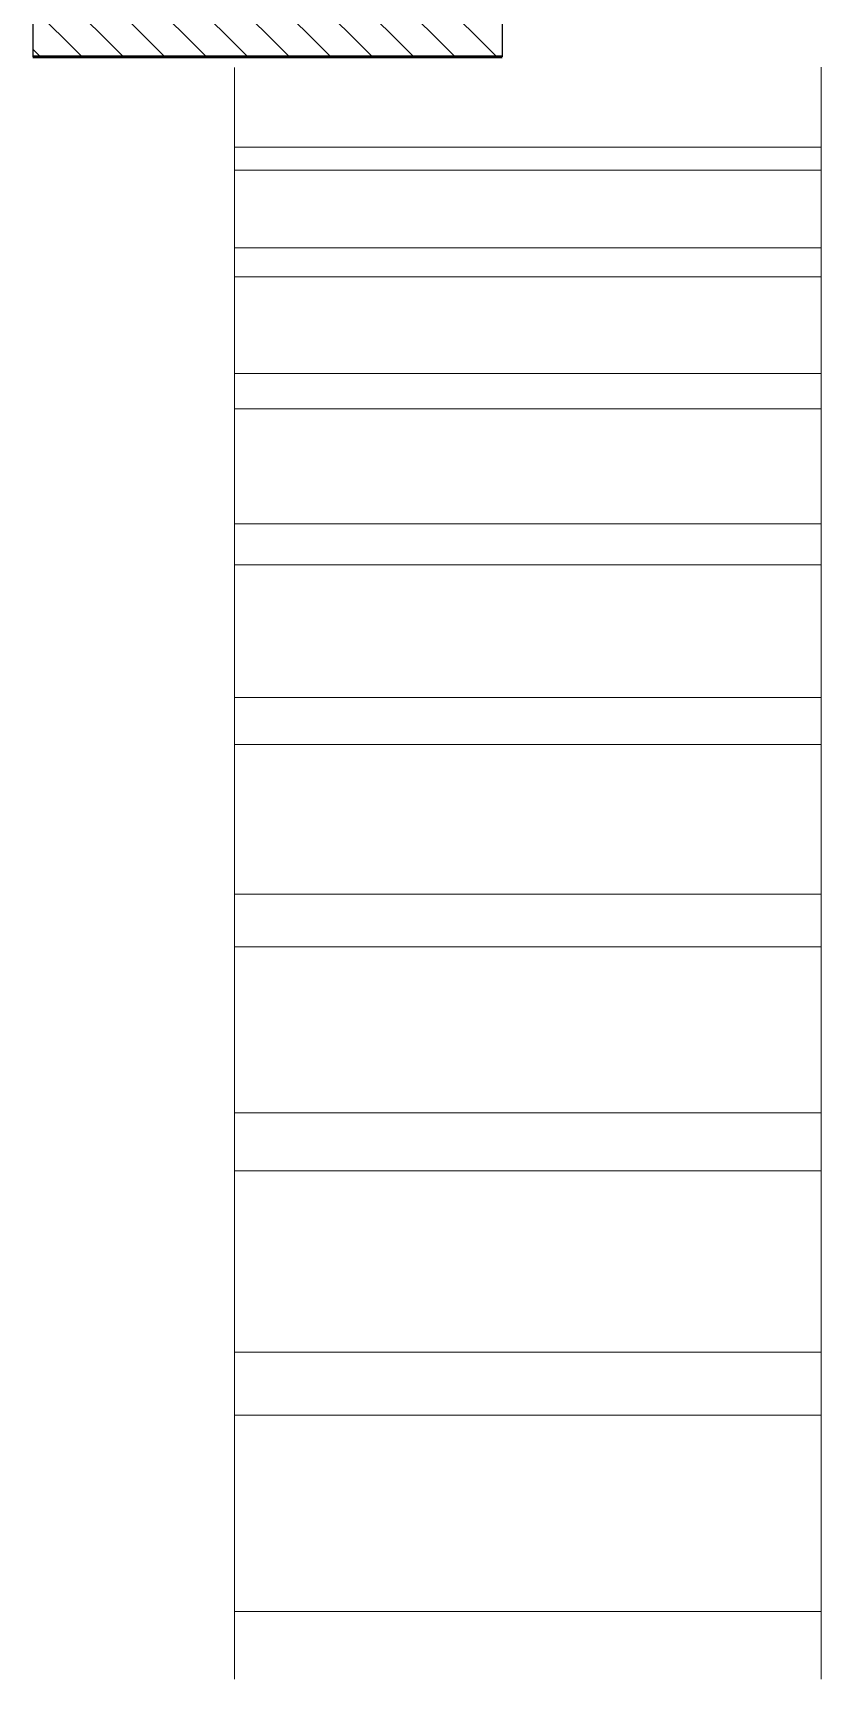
# Model space of a CAD drawing. Header units: millimetres. Extents: x 278858 to 279223, y 218711 to 219074.
# Drawn here: x 279156.41 to 279163.13, y 218952.49 to 218966.53 of the extents above; entities that cross this region are included whole.
import ezdxf

# ---------------------------------------------------------------- set-up
doc = ezdxf.new("R2010")
doc.units = ezdxf.units.MM
doc.header["$LTSCALE"] = 2
doc.layers.add('AM_9', color=251, linetype='Continuous', lineweight=15)
doc.layers.add('Visibile (ANSI)', color=7, linetype='Continuous', lineweight=50)

# ---------------------------------------------------------------- blocks, each defined once
blk = doc.blocks.new('fascetta')
h = blk.add_hatch()
h.set_pattern_fill('_USER', color=256, scale=0.25, angle=135, style=0, pattern_type=0)
h.set_pattern_definition([(135, (-332876.56402, -222679.89116), (-0.1767766953, -0.1767766953), [])])
h.paths.add_polyline_path([(2, 0.5), (-2, 0.5), (-2, 0), (2, 0)])
h.paths.add_polyline_path([(2, 17), (-2, 17), (-2, 16.5), (2, 16.5)])
for p, q in [((-2, 0.5), (-2, 0)), ((2, 0.5), (2, 0))]:
    blk.add_line(p, q)
at = {"layer": 'Visibile (ANSI)'}
blk.add_line((2, 0), (-2, 0), dxfattribs=at)

msp = doc.modelspace()

# ---------------------------------------------------------------- linework, layer by layer
at = {"layer": 'AM_9'}
for p, q in [((279158.131, 218966.135), (279158.131, 218966.238)), ((279163.131, 218966.241), (279163.131, 218966.198)), ((279163.131, 218966.238), (279163.131, 218966.135)), ((279158.131, 218966.198), (279158.131, 218966.058)), ((279158.131, 218966.103), (279158.131, 218966.135)), ((279158.131, 218966.07), (279158.131, 218966.103)), ((279163.131, 218966.058), (279163.131, 218966.198)), ((279163.131, 218966.135), (279163.131, 218966.103)), ((279163.131, 218966.103), (279163.131, 218966.07)), ((279158.131, 218966.034), (279158.131, 218966.07)), ((279158.131, 218965.998), (279158.131, 218966.058)), ((279158.131, 218966.002), (279158.131, 218966.034)), ((279158.131, 218965.986), (279158.131, 218966.002)), ((279158.131, 218965.938), (279158.131, 218965.998)), ((279158.131, 218965.968), (279158.131, 218965.986)), ((279158.131, 218965.949), (279158.131, 218965.968)), ((279158.131, 218965.93), (279158.131, 218965.949)), ((279158.131, 218965.879), (279158.131, 218965.938)), ((279163.131, 218966.07), (279163.131, 218966.034)), ((279163.131, 218966.058), (279163.131, 218965.998)), ((279163.131, 218966.034), (279163.131, 218966.002)), ((279163.131, 218966.002), (279163.131, 218965.986)), ((279163.131, 218965.998), (279163.131, 218965.938)), ((279163.131, 218965.986), (279163.131, 218965.968)), ((279163.131, 218965.968), (279163.131, 218965.949)), ((279163.131, 218965.949), (279163.131, 218965.93)), ((279163.131, 218965.938), (279163.131, 218965.879)), ((279158.131, 218965.909), (279158.131, 218965.93)), ((279158.131, 218965.886), (279158.131, 218965.909)), ((279158.131, 218965.863), (279158.131, 218965.886)), ((279158.131, 218965.82), (279158.131, 218965.879)), ((279158.131, 218965.838), (279158.131, 218965.863)), ((279158.131, 218965.812), (279158.131, 218965.838)), ((279158.131, 218965.761), (279158.131, 218965.82)), ((279158.131, 218965.785), (279158.131, 218965.812)), ((279163.131, 218965.93), (279163.131, 218965.909)), ((279163.131, 218965.909), (279163.131, 218965.886)), ((279163.131, 218965.886), (279163.131, 218965.863)), ((279163.131, 218965.879), (279163.131, 218965.82)), ((279163.131, 218965.863), (279163.131, 218965.838)), ((279163.131, 218965.838), (279163.131, 218965.812)), ((279163.131, 218965.82), (279163.131, 218965.761)), ((279163.131, 218965.812), (279163.131, 218965.785)), ((279158.131, 218965.757), (279158.131, 218965.785)), ((279158.131, 218965.703), (279158.131, 218965.761)), ((279158.131, 218965.727), (279158.131, 218965.757)), ((279158.131, 218965.696), (279158.131, 218965.727)), ((279158.131, 218965.646), (279158.131, 218965.703)), ((279158.131, 218965.664), (279158.131, 218965.696)), ((279158.131, 218965.63), (279158.131, 218965.664)), ((279163.131, 218965.785), (279163.131, 218965.757)), ((279163.131, 218965.761), (279163.131, 218965.703)), ((279163.131, 218965.757), (279163.131, 218965.727)), ((279163.131, 218965.727), (279163.131, 218965.696)), ((279163.131, 218965.703), (279163.131, 218965.646)), ((279163.131, 218965.696), (279163.131, 218965.664)), ((279163.131, 218965.664), (279163.131, 218965.63)), ((279158.131, 218965.589), (279158.131, 218965.646)), ((279158.131, 218965.595), (279158.131, 218965.63)), ((279158.131, 218965.559), (279158.131, 218965.595)), ((279158.131, 218965.557), (279158.131, 218965.589)), ((279158.131, 218965.521), (279158.131, 218965.559)), ((279158.131, 218965.557), (279158.131, 218965.363)), ((279158.131, 218965.557), (279163.131, 218965.557)), ((279158.131, 218965.482), (279158.131, 218965.521)), ((279163.131, 218965.646), (279163.131, 218965.589)), ((279163.131, 218965.63), (279163.131, 218965.595)), ((279163.131, 218965.595), (279163.131, 218965.559)), ((279163.131, 218965.589), (279163.131, 218965.557)), ((279163.131, 218965.559), (279163.131, 218965.521)), ((279163.131, 218965.363), (279163.131, 218965.557)), ((279163.131, 218965.521), (279163.131, 218965.482)), ((279158.131, 218965.441), (279158.131, 218965.482)), ((279158.131, 218965.4), (279158.131, 218965.441)), ((279158.131, 218965.356), (279158.131, 218965.4)), ((279163.131, 218965.482), (279163.131, 218965.441)), ((279163.131, 218965.441), (279163.131, 218965.4)), ((279163.131, 218965.4), (279163.131, 218965.356)), ((279158.131, 218965.302), (279158.131, 218965.363)), ((279158.131, 218965.363), (279163.131, 218965.363)), ((279158.131, 218965.312), (279158.131, 218965.356)), ((279158.131, 218965.266), (279158.131, 218965.312)), ((279158.131, 218965.242), (279158.131, 218965.302)), ((279158.131, 218965.218), (279158.131, 218965.266)), ((279158.131, 218965.181), (279158.131, 218965.242)), ((279163.131, 218965.363), (279163.131, 218965.302)), ((279163.131, 218965.356), (279163.131, 218965.312)), ((279163.131, 218965.312), (279163.131, 218965.266)), ((279163.131, 218965.302), (279163.131, 218965.242)), ((279163.131, 218965.266), (279163.131, 218965.218)), ((279163.131, 218965.242), (279163.131, 218965.181)), ((279158.131, 218965.169), (279158.131, 218965.218)), ((279158.131, 218965.122), (279158.131, 218965.181)), ((279158.131, 218965.119), (279158.131, 218965.169)), ((279158.131, 218965.063), (279158.131, 218965.122)), ((279158.131, 218965.067), (279158.131, 218965.119)), ((279163.131, 218965.218), (279163.131, 218965.169)), ((279163.131, 218965.181), (279163.131, 218965.122)), ((279163.131, 218965.169), (279163.131, 218965.119)), ((279163.131, 218965.122), (279163.131, 218965.063)), ((279163.131, 218965.119), (279163.131, 218965.067)), ((279158.131, 218965.014), (279158.131, 218965.067)), ((279158.131, 218965.004), (279158.131, 218965.063)), ((279158.131, 218964.959), (279158.131, 218965.014)), ((279158.131, 218964.946), (279158.131, 218965.004)), ((279158.131, 218964.903), (279158.131, 218964.959)), ((279163.131, 218965.067), (279163.131, 218965.014)), ((279163.131, 218965.063), (279163.131, 218965.004)), ((279163.131, 218965.014), (279163.131, 218964.959)), ((279163.131, 218965.004), (279163.131, 218964.946)), ((279163.131, 218964.959), (279163.131, 218964.903)), ((279158.131, 218964.888), (279158.131, 218964.946)), ((279158.131, 218964.845), (279158.131, 218964.903)), ((279158.131, 218964.831), (279158.131, 218964.888)), ((279158.131, 218964.786), (279158.131, 218964.845)), ((279158.131, 218964.774), (279158.131, 218964.831)), ((279163.131, 218964.946), (279163.131, 218964.888)), ((279163.131, 218964.903), (279163.131, 218964.845)), ((279163.131, 218964.888), (279163.131, 218964.831)), ((279163.131, 218964.845), (279163.131, 218964.786)), ((279163.131, 218964.831), (279163.131, 218964.774)), ((279158.131, 218964.718), (279158.131, 218964.774)), ((279158.131, 218964.699), (279158.131, 218964.718)), ((279158.131, 218964.699), (279158.131, 218964.451)), ((279158.131, 218964.699), (279163.131, 218964.699)), ((279163.131, 218964.774), (279163.131, 218964.718)), ((279163.131, 218964.718), (279163.131, 218964.699)), ((279163.131, 218964.451), (279163.131, 218964.699)), ((279158.131, 218964.39), (279158.131, 218964.451)), ((279158.131, 218964.451), (279163.131, 218964.451)), ((279158.131, 218964.329), (279158.131, 218964.39)), ((279163.131, 218964.451), (279163.131, 218964.39)), ((279163.131, 218964.39), (279163.131, 218964.329)), ((279158.131, 218964.268), (279158.131, 218964.329)), ((279158.131, 218964.208), (279158.131, 218964.268)), ((279163.131, 218964.329), (279163.131, 218964.268)), ((279163.131, 218964.268), (279163.131, 218964.208)), ((279158.131, 218964.149), (279158.131, 218964.208)), ((279158.131, 218964.089), (279158.131, 218964.149)), ((279163.131, 218964.208), (279163.131, 218964.149)), ((279163.131, 218964.149), (279163.131, 218964.089)), ((279158.131, 218964.031), (279158.131, 218964.089)), ((279158.131, 218963.973), (279158.131, 218964.031)), ((279158.131, 218963.915), (279158.131, 218963.973)), ((279163.131, 218964.089), (279163.131, 218964.031)), ((279163.131, 218964.031), (279163.131, 218963.973)), ((279163.131, 218963.973), (279163.131, 218963.915)), ((279158.131, 218963.858), (279158.131, 218963.915)), ((279158.131, 218963.801), (279158.131, 218963.858)), ((279163.131, 218963.915), (279163.131, 218963.858)), ((279163.131, 218963.858), (279163.131, 218963.801)), ((279158.131, 218963.745), (279158.131, 218963.801)), ((279158.131, 218963.689), (279158.131, 218963.745)), ((279158.131, 218963.634), (279158.131, 218963.689)), ((279163.131, 218963.801), (279163.131, 218963.745)), ((279163.131, 218963.745), (279163.131, 218963.689)), ((279163.131, 218963.689), (279163.131, 218963.634)), ((279158.131, 218963.628), (279158.131, 218963.634)), ((279158.131, 218963.628), (279158.131, 218963.327)), ((279158.131, 218963.628), (279163.131, 218963.628)), ((279163.131, 218963.634), (279163.131, 218963.628)), ((279163.131, 218963.327), (279163.131, 218963.628)), ((279158.131, 218963.265), (279158.131, 218963.327)), ((279158.131, 218963.327), (279163.131, 218963.327)), ((279158.131, 218963.204), (279158.131, 218963.265)), ((279163.131, 218963.327), (279163.131, 218963.265)), ((279163.131, 218963.265), (279163.131, 218963.204)), ((279158.131, 218963.143), (279158.131, 218963.204)), ((279158.131, 218963.083), (279158.131, 218963.143)), ((279163.131, 218963.204), (279163.131, 218963.143)), ((279163.131, 218963.143), (279163.131, 218963.083)), ((279158.131, 218963.023), (279158.131, 218963.083)), ((279158.131, 218962.964), (279158.131, 218963.023)), ((279163.131, 218963.083), (279163.131, 218963.023)), ((279163.131, 218963.023), (279163.131, 218962.964)), ((279158.131, 218962.905), (279158.131, 218962.964)), ((279158.131, 218962.847), (279158.131, 218962.905)), ((279158.131, 218962.789), (279158.131, 218962.847)), ((279163.131, 218962.964), (279163.131, 218962.905)), ((279163.131, 218962.905), (279163.131, 218962.847)), ((279163.131, 218962.847), (279163.131, 218962.789)), ((279158.131, 218962.732), (279158.131, 218962.789)), ((279158.131, 218962.675), (279158.131, 218962.732)), ((279163.131, 218962.789), (279163.131, 218962.732)), ((279163.131, 218962.732), (279163.131, 218962.675)), ((279158.131, 218962.619), (279158.131, 218962.675)), ((279158.131, 218962.564), (279158.131, 218962.619)), ((279158.131, 218962.508), (279158.131, 218962.564)), ((279163.131, 218962.675), (279163.131, 218962.619)), ((279163.131, 218962.619), (279163.131, 218962.564)), ((279163.131, 218962.564), (279163.131, 218962.508)), ((279158.131, 218962.454), (279158.131, 218962.508)), ((279158.131, 218962.399), (279158.131, 218962.454)), ((279163.131, 218962.508), (279163.131, 218962.454)), ((279163.131, 218962.454), (279163.131, 218962.399)), ((279158.131, 218962.347), (279158.131, 218962.399)), ((279158.131, 218962.347), (279158.131, 218961.995)), ((279158.131, 218962.347), (279163.131, 218962.347)), ((279163.131, 218962.399), (279163.131, 218962.347)), ((279163.131, 218961.995), (279163.131, 218962.347)), ((279158.131, 218961.934), (279158.131, 218961.995)), ((279158.131, 218961.995), (279163.131, 218961.995)), ((279158.131, 218961.873), (279158.131, 218961.934)), ((279158.131, 218961.812), (279158.131, 218961.873)), ((279163.131, 218961.995), (279163.131, 218961.934)), ((279163.131, 218961.934), (279163.131, 218961.873)), ((279163.131, 218961.873), (279163.131, 218961.812)), ((279158.131, 218961.752), (279158.131, 218961.812)), ((279158.131, 218961.692), (279158.131, 218961.752)), ((279163.131, 218961.812), (279163.131, 218961.752)), ((279163.131, 218961.752), (279163.131, 218961.692)), ((279158.131, 218961.633), (279158.131, 218961.692)), ((279158.131, 218961.575), (279158.131, 218961.633)), ((279163.131, 218961.692), (279163.131, 218961.633)), ((279163.131, 218961.633), (279163.131, 218961.575)), ((279158.131, 218961.517), (279158.131, 218961.575)), ((279158.131, 218961.459), (279158.131, 218961.517)), ((279158.131, 218961.402), (279158.131, 218961.459)), ((279163.131, 218961.575), (279163.131, 218961.517)), ((279163.131, 218961.517), (279163.131, 218961.459)), ((279163.131, 218961.459), (279163.131, 218961.402)), ((279158.131, 218961.346), (279158.131, 218961.402)), ((279158.131, 218961.29), (279158.131, 218961.346)), ((279163.131, 218961.402), (279163.131, 218961.346)), ((279163.131, 218961.346), (279163.131, 218961.29)), ((279158.131, 218961.234), (279158.131, 218961.29)), ((279158.131, 218961.179), (279158.131, 218961.234)), ((279158.131, 218961.125), (279158.131, 218961.179)), ((279163.131, 218961.29), (279163.131, 218961.234)), ((279163.131, 218961.234), (279163.131, 218961.179)), ((279163.131, 218961.179), (279163.131, 218961.125)), ((279158.131, 218961.071), (279158.131, 218961.125)), ((279158.131, 218961.018), (279158.131, 218961.071)), ((279163.131, 218961.125), (279163.131, 218961.071)), ((279163.131, 218961.071), (279163.131, 218961.018)), ((279158.131, 218960.965), (279158.131, 218961.018)), ((279158.131, 218960.912), (279158.131, 218960.965)), ((279158.131, 218960.865), (279158.131, 218960.912)), ((279163.131, 218961.018), (279163.131, 218960.965)), ((279163.131, 218960.965), (279163.131, 218960.912)), ((279163.131, 218960.912), (279163.131, 218960.865)), ((279158.131, 218960.865), (279158.131, 218960.463)), ((279158.131, 218960.865), (279163.131, 218960.865)), ((279163.131, 218960.463), (279163.131, 218960.865)), ((279158.131, 218960.402), (279158.131, 218960.463)), ((279158.131, 218960.463), (279163.131, 218960.463)), ((279163.131, 218960.463), (279163.131, 218960.402)), ((279158.131, 218960.341), (279158.131, 218960.402)), ((279158.131, 218960.281), (279158.131, 218960.341)), ((279163.131, 218960.402), (279163.131, 218960.341)), ((279163.131, 218960.341), (279163.131, 218960.281)), ((279158.131, 218960.222), (279158.131, 218960.281)), ((279158.131, 218960.162), (279158.131, 218960.222)), ((279163.131, 218960.281), (279163.131, 218960.222)), ((279163.131, 218960.222), (279163.131, 218960.162)), ((279158.131, 218960.104), (279158.131, 218960.162)), ((279158.131, 218960.046), (279158.131, 218960.104)), ((279158.131, 218959.988), (279158.131, 218960.046)), ((279163.131, 218960.162), (279163.131, 218960.104)), ((279163.131, 218960.104), (279163.131, 218960.046)), ((279163.131, 218960.046), (279163.131, 218959.988)), ((279158.131, 218959.931), (279158.131, 218959.988)), ((279158.131, 218959.875), (279158.131, 218959.931)), ((279163.131, 218959.988), (279163.131, 218959.931)), ((279163.131, 218959.931), (279163.131, 218959.875)), ((279158.131, 218959.819), (279158.131, 218959.875)), ((279158.131, 218959.763), (279158.131, 218959.819)), ((279158.131, 218959.708), (279158.131, 218959.763)), ((279163.131, 218959.875), (279163.131, 218959.819)), ((279163.131, 218959.819), (279163.131, 218959.763)), ((279163.131, 218959.763), (279163.131, 218959.708)), ((279158.131, 218959.654), (279158.131, 218959.708)), ((279158.131, 218959.6), (279158.131, 218959.654)), ((279163.131, 218959.708), (279163.131, 218959.654)), ((279163.131, 218959.654), (279163.131, 218959.6)), ((279158.131, 218959.547), (279158.131, 218959.6)), ((279158.131, 218959.494), (279158.131, 218959.547)), ((279158.131, 218959.442), (279158.131, 218959.494)), ((279163.131, 218959.6), (279163.131, 218959.547)), ((279163.131, 218959.547), (279163.131, 218959.494)), ((279163.131, 218959.494), (279163.131, 218959.442)), ((279158.131, 218959.39), (279158.131, 218959.442)), ((279158.131, 218959.338), (279158.131, 218959.39)), ((279158.131, 218959.288), (279158.131, 218959.338)), ((279163.131, 218959.442), (279163.131, 218959.39)), ((279163.131, 218959.39), (279163.131, 218959.338)), ((279163.131, 218959.338), (279163.131, 218959.288)), ((279158.131, 218959.237), (279158.131, 218959.288)), ((279158.131, 218959.188), (279158.131, 218959.237)), ((279163.131, 218959.288), (279163.131, 218959.237)), ((279163.131, 218959.237), (279163.131, 218959.188)), ((279158.131, 218959.187), (279158.131, 218959.188)), ((279158.131, 218959.187), (279158.131, 218958.738)), ((279158.131, 218959.187), (279163.131, 218959.187)), ((279163.131, 218959.188), (279163.131, 218959.187)), ((279163.131, 218958.738), (279163.131, 218959.187)), ((279158.131, 218958.678), (279158.131, 218958.738)), ((279158.131, 218958.738), (279163.131, 218958.738)), ((279158.131, 218958.618), (279158.131, 218958.678)), ((279163.131, 218958.738), (279163.131, 218958.678)), ((279163.131, 218958.678), (279163.131, 218958.618)), ((279158.131, 218958.558), (279158.131, 218958.618)), ((279158.131, 218958.499), (279158.131, 218958.558)), ((279158.131, 218958.441), (279158.131, 218958.499)), ((279163.131, 218958.618), (279163.131, 218958.558)), ((279163.131, 218958.558), (279163.131, 218958.499)), ((279163.131, 218958.499), (279163.131, 218958.441)), ((279158.131, 218958.383), (279158.131, 218958.441)), ((279158.131, 218958.326), (279158.131, 218958.383)), ((279163.131, 218958.441), (279163.131, 218958.383)), ((279163.131, 218958.383), (279163.131, 218958.326)), ((279158.131, 218958.269), (279158.131, 218958.326)), ((279158.131, 218958.213), (279158.131, 218958.269)), ((279158.131, 218958.157), (279158.131, 218958.213)), ((279163.131, 218958.326), (279163.131, 218958.269)), ((279163.131, 218958.269), (279163.131, 218958.213)), ((279163.131, 218958.213), (279163.131, 218958.157)), ((279158.131, 218958.102), (279158.131, 218958.157)), ((279158.131, 218958.047), (279158.131, 218958.102)), ((279163.131, 218958.157), (279163.131, 218958.102)), ((279163.131, 218958.102), (279163.131, 218958.047)), ((279158.131, 218957.993), (279158.131, 218958.047)), ((279158.131, 218957.939), (279158.131, 218957.993)), ((279158.131, 218957.886), (279158.131, 218957.939)), ((279163.131, 218958.047), (279163.131, 218957.993)), ((279163.131, 218957.993), (279163.131, 218957.939)), ((279163.131, 218957.939), (279163.131, 218957.886)), ((279158.131, 218957.834), (279158.131, 218957.886)), ((279158.131, 218957.782), (279158.131, 218957.834)), ((279163.131, 218957.886), (279163.131, 218957.834)), ((279163.131, 218957.834), (279163.131, 218957.782)), ((279158.131, 218957.73), (279158.131, 218957.782)), ((279158.131, 218957.679), (279158.131, 218957.73)), ((279158.131, 218957.629), (279158.131, 218957.679)), ((279163.131, 218957.782), (279163.131, 218957.73)), ((279163.131, 218957.73), (279163.131, 218957.679)), ((279163.131, 218957.679), (279163.131, 218957.629)), ((279158.131, 218957.579), (279158.131, 218957.629)), ((279158.131, 218957.529), (279158.131, 218957.579)), ((279158.131, 218957.481), (279158.131, 218957.529)), ((279163.131, 218957.629), (279163.131, 218957.579)), ((279163.131, 218957.579), (279163.131, 218957.529)), ((279163.131, 218957.529), (279163.131, 218957.481)), ((279158.131, 218957.432), (279158.131, 218957.481)), ((279158.131, 218957.384), (279158.131, 218957.432)), ((279158.131, 218957.337), (279158.131, 218957.384)), ((279163.131, 218957.481), (279163.131, 218957.432)), ((279163.131, 218957.432), (279163.131, 218957.384)), ((279163.131, 218957.384), (279163.131, 218957.337)), ((279158.131, 218957.323), (279158.131, 218957.337)), ((279158.131, 218957.323), (279158.131, 218956.828)), ((279158.131, 218957.323), (279163.131, 218957.323)), ((279163.131, 218957.337), (279163.131, 218957.323)), ((279163.131, 218956.828), (279163.131, 218957.323)), ((279158.131, 218956.769), (279158.131, 218956.828)), ((279158.131, 218956.828), (279163.131, 218956.828)), ((279163.131, 218956.828), (279163.131, 218956.769)), ((279158.131, 218956.71), (279158.131, 218956.769)), ((279158.131, 218956.651), (279158.131, 218956.71)), ((279163.131, 218956.769), (279163.131, 218956.71)), ((279163.131, 218956.71), (279163.131, 218956.651)), ((279158.131, 218956.593), (279158.131, 218956.651)), ((279158.131, 218956.536), (279158.131, 218956.593)), ((279158.131, 218956.479), (279158.131, 218956.536)), ((279163.131, 218956.651), (279163.131, 218956.593)), ((279163.131, 218956.593), (279163.131, 218956.536)), ((279163.131, 218956.536), (279163.131, 218956.479)), ((279158.131, 218956.423), (279158.131, 218956.479)), ((279158.131, 218956.367), (279158.131, 218956.423)), ((279163.131, 218956.479), (279163.131, 218956.423)), ((279163.131, 218956.423), (279163.131, 218956.367)), ((279158.131, 218956.312), (279158.131, 218956.367)), ((279158.131, 218956.257), (279158.131, 218956.312)), ((279158.131, 218956.203), (279158.131, 218956.257)), ((279163.131, 218956.367), (279163.131, 218956.312)), ((279163.131, 218956.312), (279163.131, 218956.257)), ((279163.131, 218956.257), (279163.131, 218956.203)), ((279158.131, 218956.15), (279158.131, 218956.203)), ((279158.131, 218956.097), (279158.131, 218956.15)), ((279163.131, 218956.203), (279163.131, 218956.15)), ((279163.131, 218956.15), (279163.131, 218956.097)), ((279158.131, 218956.044), (279158.131, 218956.097)), ((279158.131, 218955.992), (279158.131, 218956.044)), ((279158.131, 218955.941), (279158.131, 218955.992)), ((279163.131, 218956.097), (279163.131, 218956.044)), ((279163.131, 218956.044), (279163.131, 218955.992)), ((279163.131, 218955.992), (279163.131, 218955.941)), ((279158.131, 218955.89), (279158.131, 218955.941)), ((279158.131, 218955.839), (279158.131, 218955.89)), ((279158.131, 218955.789), (279158.131, 218955.839)), ((279163.131, 218955.941), (279163.131, 218955.89)), ((279163.131, 218955.89), (279163.131, 218955.839)), ((279163.131, 218955.839), (279163.131, 218955.789)), ((279158.131, 218955.74), (279158.131, 218955.789)), ((279158.131, 218955.691), (279158.131, 218955.74)), ((279158.131, 218955.643), (279158.131, 218955.691)), ((279163.131, 218955.789), (279163.131, 218955.74)), ((279163.131, 218955.74), (279163.131, 218955.691)), ((279163.131, 218955.691), (279163.131, 218955.643)), ((279158.131, 218955.595), (279158.131, 218955.643)), ((279158.131, 218955.547), (279158.131, 218955.595)), ((279158.131, 218955.501), (279158.131, 218955.547)), ((279163.131, 218955.643), (279163.131, 218955.595)), ((279163.131, 218955.595), (279163.131, 218955.547)), ((279163.131, 218955.547), (279163.131, 218955.501)), ((279158.131, 218955.454), (279158.131, 218955.501)), ((279158.131, 218955.409), (279158.131, 218955.454)), ((279158.131, 218955.364), (279158.131, 218955.409)), ((279163.131, 218955.501), (279163.131, 218955.454)), ((279163.131, 218955.454), (279163.131, 218955.409)), ((279163.131, 218955.409), (279163.131, 218955.364)), ((279158.131, 218955.319), (279158.131, 218955.364)), ((279158.131, 218955.281), (279158.131, 218955.319)), ((279158.131, 218955.281), (279158.131, 218954.743)), ((279158.131, 218955.281), (279163.131, 218955.281)), ((279163.131, 218955.364), (279163.131, 218955.319)), ((279163.131, 218955.319), (279163.131, 218955.281)), ((279163.131, 218954.743), (279163.131, 218955.281)), ((279158.131, 218954.685), (279158.131, 218954.743)), ((279158.131, 218954.743), (279163.131, 218954.743)), ((279163.131, 218954.743), (279163.131, 218954.685)), ((279158.131, 218954.627), (279158.131, 218954.685)), ((279158.131, 218954.57), (279158.131, 218954.627)), ((279158.131, 218954.513), (279158.131, 218954.57)), ((279163.131, 218954.685), (279163.131, 218954.627)), ((279163.131, 218954.627), (279163.131, 218954.57)), ((279163.131, 218954.57), (279163.131, 218954.513)), ((279158.131, 218954.457), (279158.131, 218954.513)), ((279158.131, 218954.402), (279158.131, 218954.457)), ((279163.131, 218954.513), (279163.131, 218954.457)), ((279163.131, 218954.457), (279163.131, 218954.402)), ((279158.131, 218954.347), (279158.131, 218954.402)), ((279158.131, 218954.293), (279158.131, 218954.347)), ((279158.131, 218954.239), (279158.131, 218954.293)), ((279163.131, 218954.402), (279163.131, 218954.347)), ((279163.131, 218954.347), (279163.131, 218954.293)), ((279163.131, 218954.293), (279163.131, 218954.239)), ((279158.131, 218954.185), (279158.131, 218954.239)), ((279158.131, 218954.132), (279158.131, 218954.185)), ((279163.131, 218954.239), (279163.131, 218954.185)), ((279163.131, 218954.185), (279163.131, 218954.132)), ((279158.131, 218954.08), (279158.131, 218954.132)), ((279158.131, 218954.028), (279158.131, 218954.08)), ((279158.131, 218953.977), (279158.131, 218954.028)), ((279163.131, 218954.132), (279163.131, 218954.08)), ((279163.131, 218954.08), (279163.131, 218954.028)), ((279163.131, 218954.028), (279163.131, 218953.977)), ((279158.131, 218953.926), (279158.131, 218953.977)), ((279158.131, 218953.876), (279158.131, 218953.926)), ((279158.131, 218953.827), (279158.131, 218953.876)), ((279163.131, 218953.977), (279163.131, 218953.926)), ((279163.131, 218953.926), (279163.131, 218953.876)), ((279163.131, 218953.876), (279163.131, 218953.827)), ((279158.131, 218953.777), (279158.131, 218953.827)), ((279158.131, 218953.729), (279158.131, 218953.777)), ((279158.131, 218953.681), (279158.131, 218953.729)), ((279163.131, 218953.827), (279163.131, 218953.777)), ((279163.131, 218953.777), (279163.131, 218953.729)), ((279163.131, 218953.729), (279163.131, 218953.681)), ((279158.131, 218953.633), (279158.131, 218953.681)), ((279158.131, 218953.586), (279158.131, 218953.633)), ((279158.131, 218953.54), (279158.131, 218953.586)), ((279163.131, 218953.681), (279163.131, 218953.633)), ((279163.131, 218953.633), (279163.131, 218953.586)), ((279163.131, 218953.586), (279163.131, 218953.54)), ((279158.131, 218953.494), (279158.131, 218953.54)), ((279158.131, 218953.448), (279158.131, 218953.494)), ((279158.131, 218953.403), (279158.131, 218953.448)), ((279163.131, 218953.54), (279163.131, 218953.494)), ((279163.131, 218953.494), (279163.131, 218953.448)), ((279163.131, 218953.448), (279163.131, 218953.403)), ((279158.131, 218953.359), (279158.131, 218953.403)), ((279158.131, 218953.315), (279158.131, 218953.359)), ((279158.131, 218953.272), (279158.131, 218953.315)), ((279163.131, 218953.403), (279163.131, 218953.359)), ((279163.131, 218953.359), (279163.131, 218953.315)), ((279163.131, 218953.315), (279163.131, 218953.272)), ((279158.131, 218953.229), (279158.131, 218953.272)), ((279158.131, 218953.186), (279158.131, 218953.229)), ((279158.131, 218953.145), (279158.131, 218953.186)), ((279163.131, 218953.272), (279163.131, 218953.229)), ((279163.131, 218953.229), (279163.131, 218953.186)), ((279163.131, 218953.186), (279163.131, 218953.145)), ((279158.131, 218953.103), (279158.131, 218953.145)), ((279158.131, 218953.07), (279158.131, 218953.103)), ((279158.131, 218953.07), (279158.131, 218952.492)), ((279158.131, 218953.07), (279163.131, 218953.07)), ((279163.131, 218953.145), (279163.131, 218953.103)), ((279163.131, 218953.103), (279163.131, 218953.07)), ((279163.131, 218952.492), (279163.131, 218953.07))]:
    msp.add_line(p, q, dxfattribs=at)

# ---------------------------------------------------------------- block references
msp.add_blockref('fascetta', (279158.412, 218966.328))

doc.saveas('drawing.dxf')
